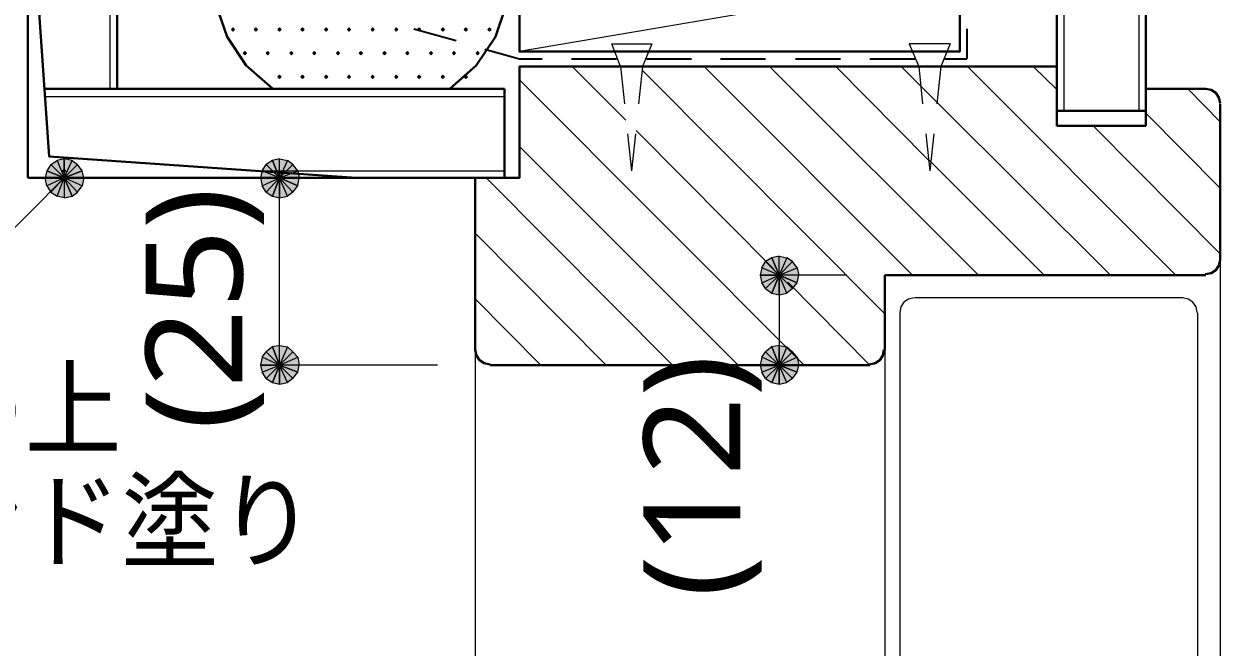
# Model space of a CAD drawing. Header units: millimetres. Extents: x 0 to 420, y 0 to 297.
# Drawn here: x 142.07 to 174.16, y 219.69 to 236.39 of the extents above; entities that cross this region are included whole.
import ezdxf
from ezdxf.enums import TextEntityAlignment as Align

# ---------------------------------------------------------------- set-up
doc = ezdxf.new("R2010")
doc.units = ezdxf.units.MM
doc.styles.add('kst32b', font='NotoSansJP-Variable.ttf')

msp = doc.modelspace()

# ---------------------------------------------------------------- hatches: boundary and pattern name
for points in [[(147.68, 236.283), (147.659, 236.262), (147.637, 236.241), (147.659, 236.22), (147.68, 236.199), (147.701, 236.22), (147.722, 236.241), (147.701, 236.262), (147.68, 236.283)], [(148.294, 236.283), (148.272, 236.262), (148.251, 236.241), (148.272, 236.22), (148.294, 236.199), (148.315, 236.22), (148.336, 236.241), (148.315, 236.262), (148.294, 236.283)], [(148.929, 236.283), (148.908, 236.262), (148.886, 236.241), (148.908, 236.22), (148.929, 236.199), (148.95, 236.22), (148.971, 236.241), (148.95, 236.262), (148.929, 236.283)], [(149.543, 236.283), (149.521, 236.262), (149.5, 236.241), (149.521, 236.22), (149.543, 236.199), (149.564, 236.22), (149.585, 236.241), (149.564, 236.262), (149.543, 236.283)], [(150.178, 236.283), (150.156, 236.262), (150.135, 236.241), (150.156, 236.22), (150.178, 236.199), (150.199, 236.22), (150.22, 236.241), (150.199, 236.262), (150.178, 236.283)], [(150.791, 236.283), (150.77, 236.262), (150.749, 236.241), (150.77, 236.22), (150.791, 236.199), (150.812, 236.22), (150.834, 236.241), (150.812, 236.262), (150.791, 236.283)], [(151.426, 236.283), (151.405, 236.262), (151.384, 236.241), (151.405, 236.22), (151.426, 236.199), (151.447, 236.22), (151.469, 236.241), (151.447, 236.262), (151.426, 236.283)], [(152.061, 236.283), (152.04, 236.262), (152.019, 236.241), (152.04, 236.22), (152.061, 236.199), (152.083, 236.22), (152.104, 236.241), (152.083, 236.262), (152.061, 236.283)], [(152.675, 236.283), (152.654, 236.262), (152.633, 236.241), (152.654, 236.22), (152.675, 236.199), (152.696, 236.22), (152.718, 236.241), (152.696, 236.262), (152.675, 236.283)], [(153.31, 236.283), (153.289, 236.262), (153.268, 236.241), (153.289, 236.22), (153.31, 236.199), (153.331, 236.22), (153.353, 236.241), (153.331, 236.262), (153.31, 236.283)], [(153.924, 236.283), (153.903, 236.262), (153.882, 236.241), (153.903, 236.22), (153.924, 236.199), (153.945, 236.22), (153.966, 236.241), (153.945, 236.262), (153.924, 236.283)], [(154.559, 236.283), (154.538, 236.262), (154.517, 236.241), (154.538, 236.22), (154.559, 236.199), (154.58, 236.22), (154.601, 236.241), (154.58, 236.262), (154.559, 236.283)], [(147.997, 235.648), (147.976, 235.627), (147.955, 235.606), (147.976, 235.585), (147.997, 235.564), (148.019, 235.585), (148.04, 235.606), (148.019, 235.627), (147.997, 235.648)], [(148.611, 235.648), (148.59, 235.627), (148.569, 235.606), (148.59, 235.585), (148.611, 235.564), (148.632, 235.585), (148.654, 235.606), (148.632, 235.627), (148.611, 235.648)], [(149.246, 235.648), (149.225, 235.627), (149.204, 235.606), (149.225, 235.585), (149.246, 235.564), (149.267, 235.585), (149.288, 235.606), (149.267, 235.627), (149.246, 235.648)], [(149.86, 235.648), (149.839, 235.627), (149.818, 235.606), (149.839, 235.585), (149.86, 235.564), (149.881, 235.585), (149.902, 235.606), (149.881, 235.627), (149.86, 235.648)], [(150.495, 235.648), (150.474, 235.627), (150.453, 235.606), (150.474, 235.585), (150.495, 235.564), (150.516, 235.585), (150.537, 235.606), (150.516, 235.627), (150.495, 235.648)], [(151.109, 235.648), (151.088, 235.627), (151.067, 235.606), (151.088, 235.585), (151.109, 235.564), (151.13, 235.585), (151.151, 235.606), (151.13, 235.627), (151.109, 235.648)], [(151.744, 235.648), (151.723, 235.627), (151.702, 235.606), (151.723, 235.585), (151.744, 235.564), (151.765, 235.585), (151.786, 235.606), (151.765, 235.627), (151.744, 235.648)], [(152.358, 235.648), (152.337, 235.627), (152.315, 235.606), (152.337, 235.585), (152.358, 235.564), (152.379, 235.585), (152.4, 235.606), (152.379, 235.627), (152.358, 235.648)], [(152.993, 235.648), (152.971, 235.627), (152.95, 235.606), (152.971, 235.585), (152.993, 235.564), (153.014, 235.585), (153.035, 235.606), (153.014, 235.627), (152.993, 235.648)], [(153.607, 235.648), (153.585, 235.627), (153.564, 235.606), (153.585, 235.585), (153.607, 235.564), (153.628, 235.585), (153.649, 235.606), (153.628, 235.627), (153.607, 235.648)], [(154.242, 235.648), (154.22, 235.627), (154.199, 235.606), (154.22, 235.585), (154.242, 235.564), (154.263, 235.585), (154.284, 235.606), (154.263, 235.627), (154.242, 235.648)], [(148.929, 235.013), (148.908, 234.992), (148.886, 234.971), (148.908, 234.95), (148.929, 234.929), (148.95, 234.95), (148.971, 234.971), (148.95, 234.992), (148.929, 235.013)], [(149.543, 235.013), (149.521, 234.992), (149.5, 234.971), (149.521, 234.95), (149.543, 234.929), (149.564, 234.95), (149.585, 234.971), (149.564, 234.992), (149.543, 235.013)], [(150.178, 235.013), (150.156, 234.992), (150.135, 234.971), (150.156, 234.95), (150.178, 234.929), (150.199, 234.95), (150.22, 234.971), (150.199, 234.992), (150.178, 235.013)], [(150.791, 235.013), (150.77, 234.992), (150.749, 234.971), (150.77, 234.95), (150.791, 234.929), (150.812, 234.95), (150.834, 234.971), (150.812, 234.992), (150.791, 235.013)], [(151.426, 235.013), (151.405, 234.992), (151.384, 234.971), (151.405, 234.95), (151.426, 234.929), (151.447, 234.95), (151.469, 234.971), (151.447, 234.992), (151.426, 235.013)], [(152.061, 235.013), (152.04, 234.992), (152.019, 234.971), (152.04, 234.95), (152.061, 234.929), (152.083, 234.95), (152.104, 234.971), (152.083, 234.992), (152.061, 235.013)], [(152.675, 235.013), (152.654, 234.992), (152.633, 234.971), (152.654, 234.95), (152.675, 234.929), (152.696, 234.95), (152.718, 234.971), (152.696, 234.992), (152.675, 235.013)], [(153.31, 235.013), (153.289, 234.992), (153.268, 234.971), (153.289, 234.95), (153.31, 234.929), (153.331, 234.95), (153.353, 234.971), (153.331, 234.992), (153.31, 235.013)], [(153.924, 235.013), (153.903, 234.992), (153.882, 234.971), (153.903, 234.95), (153.924, 234.929), (153.945, 234.95), (153.966, 234.971), (153.945, 234.992), (153.924, 235.013)], [(143.15, 232.495), (143.129, 232.473), (143.108, 232.452), (143.129, 232.431), (143.15, 232.41), (143.171, 232.431), (143.193, 232.452), (143.171, 232.473), (143.15, 232.495)], [(143.362, 231.775), (143.51, 231.881), (143.15, 232.262), (143.362, 231.775)], [(148.738, 231.775), (148.929, 231.733), (148.929, 232.262), (148.738, 231.775)], [(162.137, 229.171), (162.327, 229.129), (162.327, 229.658), (162.137, 229.171)], [(148.738, 226.78), (148.929, 226.737), (148.929, 227.245), (148.738, 226.78)], [(162.137, 226.78), (162.327, 226.737), (162.327, 227.245), (162.137, 226.78)]]:
    msp.add_hatch(color=7).paths.add_polyline_path(points)
h = msp.add_hatch(color=7)
h.paths.add_polyline_path([(143.15, 232.77), (142.96, 232.728), (143.15, 232.262), (143.15, 232.77)])
h.paths.add_polyline_path([(142.96, 232.728), (143.15, 232.262), (142.79, 232.622), (142.96, 232.728)])
h.paths.add_polyline_path([(143.15, 232.262), (142.79, 232.622), (142.685, 232.452), (143.15, 232.262)])
h = msp.add_hatch(color=7)
h.paths.add_polyline_path([(143.637, 232.452), (143.51, 232.622), (143.15, 232.262), (143.637, 232.452)])
h.paths.add_polyline_path([(143.51, 232.622), (143.15, 232.262), (143.362, 232.728), (143.51, 232.622)])
h.paths.add_polyline_path([(143.15, 232.262), (143.362, 232.728), (143.15, 232.77), (143.15, 232.262)])
h = msp.add_hatch(color=7)
h.paths.add_polyline_path([(148.738, 232.728), (148.569, 232.622), (148.929, 232.262), (148.738, 232.728)])
h.paths.add_polyline_path([(148.569, 232.622), (148.929, 232.262), (148.463, 232.452), (148.569, 232.622)])
h.paths.add_polyline_path([(148.929, 232.262), (148.463, 232.452), (148.421, 232.262), (148.929, 232.262)])
h = msp.add_hatch(color=7)
h.paths.add_polyline_path([(149.288, 232.622), (149.14, 232.728), (148.929, 232.262), (149.288, 232.622)])
h.paths.add_polyline_path([(149.14, 232.728), (148.929, 232.262), (148.929, 232.77), (149.14, 232.728)])
h.paths.add_polyline_path([(148.929, 232.262), (148.929, 232.77), (148.738, 232.728), (148.929, 232.262)])
h = msp.add_hatch(color=7)
h.paths.add_polyline_path([(142.685, 232.452), (142.642, 232.262), (143.15, 232.262), (142.685, 232.452)])
h.paths.add_polyline_path([(142.642, 232.262), (143.15, 232.262), (142.685, 232.05), (142.642, 232.262)])
h.paths.add_polyline_path([(143.15, 232.262), (142.685, 232.05), (142.79, 231.881), (143.15, 232.262)])
h = msp.add_hatch(color=7)
h.paths.add_polyline_path([(143.51, 231.881), (143.637, 232.05), (143.15, 232.262), (143.51, 231.881)])
h.paths.add_polyline_path([(143.637, 232.05), (143.15, 232.262), (143.679, 232.262), (143.637, 232.05)])
h.paths.add_polyline_path([(143.15, 232.262), (143.679, 232.262), (143.637, 232.452), (143.15, 232.262)])
h = msp.add_hatch(color=7)
h.paths.add_polyline_path([(149.416, 232.05), (149.458, 232.262), (148.929, 232.262), (149.416, 232.05)])
h.paths.add_polyline_path([(149.458, 232.262), (148.929, 232.262), (149.416, 232.452), (149.458, 232.262)])
h.paths.add_polyline_path([(148.929, 232.262), (149.416, 232.452), (149.288, 232.622), (148.929, 232.262)])
h = msp.add_hatch(color=7)
h.paths.add_polyline_path([(142.79, 231.881), (142.96, 231.775), (143.15, 232.262), (142.79, 231.881)])
h.paths.add_polyline_path([(142.96, 231.775), (143.15, 232.262), (143.15, 231.733), (142.96, 231.775)])
h.paths.add_polyline_path([(143.15, 232.262), (143.15, 231.733), (143.362, 231.775), (143.15, 232.262)])
h = msp.add_hatch(color=7)
h.paths.add_polyline_path([(148.421, 232.262), (148.463, 232.05), (148.929, 232.262), (148.421, 232.262)])
h.paths.add_polyline_path([(148.463, 232.05), (148.929, 232.262), (148.569, 231.881), (148.463, 232.05)])
h.paths.add_polyline_path([(148.929, 232.262), (148.569, 231.881), (148.738, 231.775), (148.929, 232.262)])
h = msp.add_hatch(color=7)
h.paths.add_polyline_path([(148.929, 231.733), (149.14, 231.775), (148.929, 232.262), (148.929, 231.733)])
h.paths.add_polyline_path([(149.14, 231.775), (148.929, 232.262), (149.288, 231.881), (149.14, 231.775)])
h.paths.add_polyline_path([(148.929, 232.262), (149.288, 231.881), (149.416, 232.05), (148.929, 232.262)])
h = msp.add_hatch(color=7)
h.paths.add_polyline_path([(162.137, 230.124), (161.967, 230.018), (162.327, 229.658), (162.137, 230.124)])
h.paths.add_polyline_path([(161.967, 230.018), (162.327, 229.658), (161.862, 229.849), (161.967, 230.018)])
h.paths.add_polyline_path([(162.327, 229.658), (161.862, 229.849), (161.819, 229.658), (162.327, 229.658)])
h = msp.add_hatch(color=7)
h.paths.add_polyline_path([(162.687, 230.018), (162.539, 230.124), (162.327, 229.658), (162.687, 230.018)])
h.paths.add_polyline_path([(162.539, 230.124), (162.327, 229.658), (162.327, 230.166), (162.539, 230.124)])
h.paths.add_polyline_path([(162.327, 229.658), (162.327, 230.166), (162.137, 230.124), (162.327, 229.658)])
h = msp.add_hatch(color=7)
h.paths.add_polyline_path([(162.814, 229.447), (162.856, 229.658), (162.327, 229.658), (162.814, 229.447)])
h.paths.add_polyline_path([(162.856, 229.658), (162.327, 229.658), (162.814, 229.849), (162.856, 229.658)])
h.paths.add_polyline_path([(162.327, 229.658), (162.814, 229.849), (162.687, 230.018), (162.327, 229.658)])
h = msp.add_hatch(color=7)
h.paths.add_polyline_path([(161.819, 229.658), (161.862, 229.447), (162.327, 229.658), (161.819, 229.658)])
h.paths.add_polyline_path([(161.862, 229.447), (162.327, 229.658), (161.967, 229.298), (161.862, 229.447)])
h.paths.add_polyline_path([(162.327, 229.658), (161.967, 229.298), (162.137, 229.171), (162.327, 229.658)])
h = msp.add_hatch(color=7)
h.paths.add_polyline_path([(162.327, 229.129), (162.539, 229.171), (162.327, 229.658), (162.327, 229.129)])
h.paths.add_polyline_path([(162.539, 229.171), (162.327, 229.658), (162.687, 229.298), (162.539, 229.171)])
h.paths.add_polyline_path([(162.327, 229.658), (162.687, 229.298), (162.814, 229.447), (162.327, 229.658)])
h = msp.add_hatch(color=7)
h.paths.add_polyline_path([(148.738, 227.732), (148.569, 227.605), (148.929, 227.245), (148.738, 227.732)])
h.paths.add_polyline_path([(148.569, 227.605), (148.929, 227.245), (148.463, 227.457), (148.569, 227.605)])
h.paths.add_polyline_path([(148.929, 227.245), (148.463, 227.457), (148.421, 227.245), (148.929, 227.245)])
h = msp.add_hatch(color=7)
h.paths.add_polyline_path([(149.288, 227.605), (149.14, 227.732), (148.929, 227.245), (149.288, 227.605)])
h.paths.add_polyline_path([(149.14, 227.732), (148.929, 227.245), (148.929, 227.774), (149.14, 227.732)])
h.paths.add_polyline_path([(148.929, 227.245), (148.929, 227.774), (148.738, 227.732), (148.929, 227.245)])
h = msp.add_hatch(color=7)
h.paths.add_polyline_path([(149.416, 227.055), (149.458, 227.245), (148.929, 227.245), (149.416, 227.055)])
h.paths.add_polyline_path([(149.458, 227.245), (148.929, 227.245), (149.416, 227.457), (149.458, 227.245)])
h.paths.add_polyline_path([(148.929, 227.245), (149.416, 227.457), (149.288, 227.605), (148.929, 227.245)])
h = msp.add_hatch(color=7)
h.paths.add_polyline_path([(162.137, 227.732), (161.967, 227.605), (162.327, 227.245), (162.137, 227.732)])
h.paths.add_polyline_path([(161.967, 227.605), (162.327, 227.245), (161.862, 227.457), (161.967, 227.605)])
h.paths.add_polyline_path([(162.327, 227.245), (161.862, 227.457), (161.819, 227.245), (162.327, 227.245)])
h = msp.add_hatch(color=7)
h.paths.add_polyline_path([(162.687, 227.605), (162.539, 227.732), (162.327, 227.245), (162.687, 227.605)])
h.paths.add_polyline_path([(162.539, 227.732), (162.327, 227.245), (162.327, 227.774), (162.539, 227.732)])
h.paths.add_polyline_path([(162.327, 227.245), (162.327, 227.774), (162.137, 227.732), (162.327, 227.245)])
h = msp.add_hatch(color=7)
h.paths.add_polyline_path([(162.814, 227.055), (162.856, 227.245), (162.327, 227.245), (162.814, 227.055)])
h.paths.add_polyline_path([(162.856, 227.245), (162.327, 227.245), (162.814, 227.457), (162.856, 227.245)])
h.paths.add_polyline_path([(162.327, 227.245), (162.814, 227.457), (162.687, 227.605), (162.327, 227.245)])
h = msp.add_hatch(color=7)
h.paths.add_polyline_path([(148.421, 227.245), (148.463, 227.055), (148.929, 227.245), (148.421, 227.245)])
h.paths.add_polyline_path([(148.463, 227.055), (148.929, 227.245), (148.569, 226.886), (148.463, 227.055)])
h.paths.add_polyline_path([(148.929, 227.245), (148.569, 226.886), (148.738, 226.78), (148.929, 227.245)])
h = msp.add_hatch(color=7)
h.paths.add_polyline_path([(148.929, 226.737), (149.14, 226.78), (148.929, 227.245), (148.929, 226.737)])
h.paths.add_polyline_path([(149.14, 226.78), (148.929, 227.245), (149.288, 226.886), (149.14, 226.78)])
h.paths.add_polyline_path([(148.929, 227.245), (149.288, 226.886), (149.416, 227.055), (148.929, 227.245)])
h = msp.add_hatch(color=7)
h.paths.add_polyline_path([(161.819, 227.245), (161.862, 227.055), (162.327, 227.245), (161.819, 227.245)])
h.paths.add_polyline_path([(161.862, 227.055), (162.327, 227.245), (161.967, 226.886), (161.862, 227.055)])
h.paths.add_polyline_path([(162.327, 227.245), (161.967, 226.886), (162.137, 226.78), (162.327, 227.245)])
h = msp.add_hatch(color=7)
h.paths.add_polyline_path([(162.327, 226.737), (162.539, 226.78), (162.327, 227.245), (162.327, 226.737)])
h.paths.add_polyline_path([(162.539, 226.78), (162.327, 227.245), (162.687, 226.886), (162.539, 226.78)])
h.paths.add_polyline_path([(162.327, 227.245), (162.687, 226.886), (162.814, 227.055), (162.327, 227.245)])

# ---------------------------------------------------------------- linework, layer by layer
at = {"lineweight": 30}
for points in [[(142.177, 262.869), (142.177, 232.262)], [(144.568, 262.869), (144.568, 234.654)], [(169.778, 262.869), (169.778, 235.246)], [(172.17, 262.869), (172.17, 234.654)], [(142.177, 241.067), (142.748, 232.833), (150.982, 232.262)], [(147.158, 237.853), (147.222, 236.918), (147.521, 236.046), (148.033, 235.279), (148.737, 234.661)], [(153.502, 234.661), (154.206, 235.279), (154.718, 236.046), (155.017, 236.918), (155.081, 237.853)], [(154.961, 232.262), (155.363, 232.262), (155.363, 235.246), (169.778, 235.246)], [(169.778, 233.659), (169.778, 235.246)], [(142.621, 234.654), (154.961, 234.654)], [(154.961, 234.654), (154.961, 232.262)], [(172.17, 234.654), (173.778, 234.654)], [(172.17, 234.654), (172.17, 233.659)], [(174.159, 234.262), (174.129, 234.415), (174.045, 234.539), (173.92, 234.623), (173.768, 234.654)], [(174.159, 234.251), (174.159, 230.061)], [(169.778, 234.061), (172.17, 234.061)], [(169.778, 233.659), (172.17, 233.659)], [(142.177, 232.262), (154.961, 232.262)], [(154.178, 232.262), (154.178, 227.647)], [(173.768, 229.679), (173.92, 229.71), (174.045, 229.794), (174.129, 229.919), (174.159, 230.071)], [(165.163, 229.658), (165.163, 227.647)], [(165.163, 229.658), (173.778, 229.658)], [(154.178, 227.658), (154.209, 227.506), (154.293, 227.381), (154.417, 227.297), (154.57, 227.266)], [(164.751, 227.266), (164.903, 227.297), (165.028, 227.381), (165.112, 227.506), (165.142, 227.658)], [(154.58, 227.245), (164.761, 227.245)]]:
    msp.add_lwpolyline(points, dxfattribs=at)
at = {"lineweight": 13}
for points in [[(144.378, 262.869), (144.378, 234.654)], [(169.968, 262.869), (169.968, 234.061)], [(171.979, 262.869), (171.979, 234.061)], [(167.174, 237.659), (155.363, 235.648)], [(158.073, 235.246), (157.84, 235.86), (158.919, 235.86), (158.665, 235.246), (158.56, 234.251)], [(166.92, 235.86), (165.82, 235.86), (166.074, 235.246)], [(166.92, 235.86), (166.666, 235.246)], [(158.221, 233.807), (156.782, 235.246)], [(158.073, 235.246), (158.179, 234.251)], [(165.904, 229.658), (160.316, 235.246)], [(167.682, 229.658), (162.073, 235.246)], [(169.439, 229.658), (166.391, 232.706), (166.328, 232.749), (163.851, 235.246)], [(171.217, 229.658), (166.561, 234.294), (166.116, 234.738), (165.608, 235.246)], [(166.074, 235.246), (166.179, 234.251)], [(166.666, 235.246), (166.561, 234.251)], [(172.974, 229.658), (167.386, 235.246)], [(169.778, 234.632), (169.143, 235.246)], [(165.163, 228.621), (158.665, 235.14)], [(163.004, 227.245), (155.363, 234.887)], [(174.159, 233.765), (173.292, 234.654)], [(142.642, 234.442), (154.961, 234.442)], [(174.159, 231.987), (172.17, 233.997)], [(174.159, 230.23), (170.752, 233.659)], [(158.263, 233.447), (158.369, 232.452)], [(158.475, 233.447), (158.369, 232.452)], [(162.179, 229.828), (158.496, 233.532)], [(166.264, 233.447), (166.37, 232.452)], [(166.476, 233.447), (166.37, 232.452)], [(161.227, 227.245), (155.363, 233.108)], [(148.188, 232.452), (154.961, 232.452)], [(143.15, 232.262), (138.515, 227.605)], [(148.929, 227.245), (148.929, 232.262)], [(159.47, 227.245), (154.474, 232.262)], [(157.692, 227.245), (154.178, 230.78)], [(174.159, 230.061), (174.159, 195.665)], [(164.147, 229.658), (162.327, 229.658)], [(162.327, 229.658), (162.327, 227.245)], [(164.761, 227.245), (162.56, 229.468)], [(155.935, 227.245), (154.178, 229.023)], [(165.957, 229.044), (165.805, 229.014), (165.68, 228.93), (165.596, 228.805), (165.566, 228.653)], [(173.164, 229.045), (165.968, 229.045)], [(173.546, 228.653), (173.515, 228.805), (173.431, 228.93), (173.306, 229.014), (173.154, 229.044)], [(165.566, 228.642), (165.566, 195.665)], [(173.567, 195.665), (173.567, 228.642)], [(154.178, 227.647), (154.178, 195.665)], [(165.163, 227.647), (165.163, 195.665)], [(153.162, 227.245), (148.929, 227.245)]]:
    msp.add_lwpolyline(points, dxfattribs=at)
at = {"lineweight": 30}
msp.add_lwpolyline([(167.174, 237.659), (155.363, 237.659), (155.363, 235.648), (167.174, 235.648)], close=True, dxfattribs=at)
at = {"lineweight": 0}
for points in [[(147.68, 236.283), (147.659, 236.262), (147.637, 236.241), (147.659, 236.22), (147.68, 236.199), (147.701, 236.22), (147.722, 236.241), (147.701, 236.262)], [(148.294, 236.283), (148.272, 236.262), (148.251, 236.241), (148.272, 236.22), (148.294, 236.199), (148.315, 236.22), (148.336, 236.241), (148.315, 236.262)], [(148.929, 236.283), (148.908, 236.262), (148.886, 236.241), (148.908, 236.22), (148.929, 236.199), (148.95, 236.22), (148.971, 236.241), (148.95, 236.262)], [(149.543, 236.283), (149.521, 236.262), (149.5, 236.241), (149.521, 236.22), (149.543, 236.199), (149.564, 236.22), (149.585, 236.241), (149.564, 236.262)], [(150.178, 236.283), (150.156, 236.262), (150.135, 236.241), (150.156, 236.22), (150.178, 236.199), (150.199, 236.22), (150.22, 236.241), (150.199, 236.262)], [(150.791, 236.283), (150.77, 236.262), (150.749, 236.241), (150.77, 236.22), (150.791, 236.199), (150.812, 236.22), (150.834, 236.241), (150.812, 236.262)], [(151.426, 236.283), (151.405, 236.262), (151.384, 236.241), (151.405, 236.22), (151.426, 236.199), (151.447, 236.22), (151.469, 236.241), (151.447, 236.262)], [(152.061, 236.283), (152.04, 236.262), (152.019, 236.241), (152.04, 236.22), (152.061, 236.199), (152.083, 236.22), (152.104, 236.241), (152.083, 236.262)], [(152.675, 236.283), (152.654, 236.262), (152.633, 236.241), (152.654, 236.22), (152.675, 236.199), (152.696, 236.22), (152.718, 236.241), (152.696, 236.262)], [(153.31, 236.283), (153.289, 236.262), (153.268, 236.241), (153.289, 236.22), (153.31, 236.199), (153.331, 236.22), (153.353, 236.241), (153.331, 236.262)], [(153.924, 236.283), (153.903, 236.262), (153.882, 236.241), (153.903, 236.22), (153.924, 236.199), (153.945, 236.22), (153.966, 236.241), (153.945, 236.262)], [(154.559, 236.283), (154.538, 236.262), (154.517, 236.241), (154.538, 236.22), (154.559, 236.199), (154.58, 236.22), (154.601, 236.241), (154.58, 236.262)], [(147.997, 235.648), (147.976, 235.627), (147.955, 235.606), (147.976, 235.585), (147.997, 235.564), (148.019, 235.585), (148.04, 235.606), (148.019, 235.627)], [(148.611, 235.648), (148.59, 235.627), (148.569, 235.606), (148.59, 235.585), (148.611, 235.564), (148.632, 235.585), (148.654, 235.606), (148.632, 235.627)], [(149.246, 235.648), (149.225, 235.627), (149.204, 235.606), (149.225, 235.585), (149.246, 235.564), (149.267, 235.585), (149.288, 235.606), (149.267, 235.627)], [(149.86, 235.648), (149.839, 235.627), (149.818, 235.606), (149.839, 235.585), (149.86, 235.564), (149.881, 235.585), (149.902, 235.606), (149.881, 235.627)], [(150.495, 235.648), (150.474, 235.627), (150.453, 235.606), (150.474, 235.585), (150.495, 235.564), (150.516, 235.585), (150.537, 235.606), (150.516, 235.627)], [(151.109, 235.648), (151.088, 235.627), (151.067, 235.606), (151.088, 235.585), (151.109, 235.564), (151.13, 235.585), (151.151, 235.606), (151.13, 235.627)], [(151.744, 235.648), (151.723, 235.627), (151.702, 235.606), (151.723, 235.585), (151.744, 235.564), (151.765, 235.585), (151.786, 235.606), (151.765, 235.627)], [(152.358, 235.648), (152.337, 235.627), (152.315, 235.606), (152.337, 235.585), (152.358, 235.564), (152.379, 235.585), (152.4, 235.606), (152.379, 235.627)], [(152.993, 235.648), (152.971, 235.627), (152.95, 235.606), (152.971, 235.585), (152.993, 235.564), (153.014, 235.585), (153.035, 235.606), (153.014, 235.627)], [(153.607, 235.648), (153.585, 235.627), (153.564, 235.606), (153.585, 235.585), (153.607, 235.564), (153.628, 235.585), (153.649, 235.606), (153.628, 235.627)], [(154.242, 235.648), (154.22, 235.627), (154.199, 235.606), (154.22, 235.585), (154.242, 235.564), (154.263, 235.585), (154.284, 235.606), (154.263, 235.627)], [(148.929, 235.013), (148.908, 234.992), (148.886, 234.971), (148.908, 234.95), (148.929, 234.929), (148.95, 234.95), (148.971, 234.971), (148.95, 234.992)], [(149.543, 235.013), (149.521, 234.992), (149.5, 234.971), (149.521, 234.95), (149.543, 234.929), (149.564, 234.95), (149.585, 234.971), (149.564, 234.992)], [(150.178, 235.013), (150.156, 234.992), (150.135, 234.971), (150.156, 234.95), (150.178, 234.929), (150.199, 234.95), (150.22, 234.971), (150.199, 234.992)], [(150.791, 235.013), (150.77, 234.992), (150.749, 234.971), (150.77, 234.95), (150.791, 234.929), (150.812, 234.95), (150.834, 234.971), (150.812, 234.992)], [(151.426, 235.013), (151.405, 234.992), (151.384, 234.971), (151.405, 234.95), (151.426, 234.929), (151.447, 234.95), (151.469, 234.971), (151.447, 234.992)], [(152.061, 235.013), (152.04, 234.992), (152.019, 234.971), (152.04, 234.95), (152.061, 234.929), (152.083, 234.95), (152.104, 234.971), (152.083, 234.992)], [(152.675, 235.013), (152.654, 234.992), (152.633, 234.971), (152.654, 234.95), (152.675, 234.929), (152.696, 234.95), (152.718, 234.971), (152.696, 234.992)], [(153.31, 235.013), (153.289, 234.992), (153.268, 234.971), (153.289, 234.95), (153.31, 234.929), (153.331, 234.95), (153.353, 234.971), (153.331, 234.992)], [(153.924, 235.013), (153.903, 234.992), (153.882, 234.971), (153.903, 234.95), (153.924, 234.929), (153.945, 234.95), (153.966, 234.971), (153.945, 234.992)], [(142.96, 232.728), (143.15, 232.262), (142.79, 232.622)], [(143.15, 232.77), (142.96, 232.728), (143.15, 232.262)], [(143.15, 232.262), (143.362, 232.728), (143.15, 232.77)], [(143.51, 232.622), (143.15, 232.262), (143.362, 232.728)], [(148.738, 232.728), (148.569, 232.622), (148.929, 232.262)], [(148.929, 232.262), (148.929, 232.77), (148.738, 232.728)], [(149.14, 232.728), (148.929, 232.262), (148.929, 232.77)], [(149.288, 232.622), (149.14, 232.728), (148.929, 232.262)], [(142.685, 232.452), (142.642, 232.262), (143.15, 232.262)], [(143.15, 232.262), (142.79, 232.622), (142.685, 232.452)], [(143.15, 232.495), (143.129, 232.473), (143.108, 232.452), (143.129, 232.431), (143.15, 232.41), (143.171, 232.431), (143.193, 232.452), (143.171, 232.473)], [(143.637, 232.452), (143.51, 232.622), (143.15, 232.262)], [(143.15, 232.262), (143.679, 232.262), (143.637, 232.452)], [(148.929, 232.262), (148.463, 232.452), (148.421, 232.262)], [(148.569, 232.622), (148.929, 232.262), (148.463, 232.452)], [(148.929, 232.262), (149.416, 232.452), (149.288, 232.622)], [(149.458, 232.262), (148.929, 232.262), (149.416, 232.452)], [(142.642, 232.262), (143.15, 232.262), (142.685, 232.05)], [(143.15, 232.262), (142.685, 232.05), (142.79, 231.881)], [(142.79, 231.881), (142.96, 231.775), (143.15, 232.262)], [(142.96, 231.775), (143.15, 232.262), (143.15, 231.733)], [(143.51, 231.881), (143.637, 232.05), (143.15, 232.262)], [(143.637, 232.05), (143.15, 232.262), (143.679, 232.262)], [(143.15, 232.262), (143.15, 231.733), (143.362, 231.775)], [(143.362, 231.775), (143.51, 231.881), (143.15, 232.262)], [(148.421, 232.262), (148.463, 232.05), (148.929, 232.262)], [(148.463, 232.05), (148.929, 232.262), (148.569, 231.881)], [(148.929, 232.262), (148.569, 231.881), (148.738, 231.775)], [(148.738, 231.775), (148.929, 231.733), (148.929, 232.262)], [(148.929, 231.733), (149.14, 231.775), (148.929, 232.262)], [(149.14, 231.775), (148.929, 232.262), (149.288, 231.881)], [(148.929, 232.262), (149.288, 231.881), (149.416, 232.05)], [(149.416, 232.05), (149.458, 232.262), (148.929, 232.262)], [(162.137, 230.124), (161.967, 230.018), (162.327, 229.658)], [(162.327, 229.658), (162.327, 230.166), (162.137, 230.124)], [(162.539, 230.124), (162.327, 229.658), (162.327, 230.166)], [(162.687, 230.018), (162.539, 230.124), (162.327, 229.658)], [(162.327, 229.658), (161.862, 229.849), (161.819, 229.658)], [(161.967, 230.018), (162.327, 229.658), (161.862, 229.849)], [(162.327, 229.658), (162.814, 229.849), (162.687, 230.018)], [(162.856, 229.658), (162.327, 229.658), (162.814, 229.849)], [(161.819, 229.658), (161.862, 229.447), (162.327, 229.658)], [(161.862, 229.447), (162.327, 229.658), (161.967, 229.298)], [(162.327, 229.658), (161.967, 229.298), (162.137, 229.171)], [(162.137, 229.171), (162.327, 229.129), (162.327, 229.658)], [(162.327, 229.129), (162.539, 229.171), (162.327, 229.658)], [(162.539, 229.171), (162.327, 229.658), (162.687, 229.298)], [(162.327, 229.658), (162.687, 229.298), (162.814, 229.447)], [(162.814, 229.447), (162.856, 229.658), (162.327, 229.658)], [(148.569, 227.605), (148.929, 227.245), (148.463, 227.457)], [(148.738, 227.732), (148.569, 227.605), (148.929, 227.245)], [(148.929, 227.245), (148.929, 227.774), (148.738, 227.732)], [(149.14, 227.732), (148.929, 227.245), (148.929, 227.774)], [(149.288, 227.605), (149.14, 227.732), (148.929, 227.245)], [(148.929, 227.245), (149.416, 227.457), (149.288, 227.605)], [(161.967, 227.605), (162.327, 227.245), (161.862, 227.457)], [(162.137, 227.732), (161.967, 227.605), (162.327, 227.245)], [(162.327, 227.245), (162.327, 227.774), (162.137, 227.732)], [(162.539, 227.732), (162.327, 227.245), (162.327, 227.774)], [(162.687, 227.605), (162.539, 227.732), (162.327, 227.245)], [(162.327, 227.245), (162.814, 227.457), (162.687, 227.605)], [(148.929, 227.245), (148.463, 227.457), (148.421, 227.245)], [(148.421, 227.245), (148.463, 227.055), (148.929, 227.245)], [(148.463, 227.055), (148.929, 227.245), (148.569, 226.886)], [(148.929, 227.245), (148.569, 226.886), (148.738, 226.78)], [(148.738, 226.78), (148.929, 226.737), (148.929, 227.245)], [(149.458, 227.245), (148.929, 227.245), (149.416, 227.457)], [(148.929, 226.737), (149.14, 226.78), (148.929, 227.245)], [(149.14, 226.78), (148.929, 227.245), (149.288, 226.886)], [(148.929, 227.245), (149.288, 226.886), (149.416, 227.055)], [(149.416, 227.055), (149.458, 227.245), (148.929, 227.245)], [(162.327, 227.245), (161.862, 227.457), (161.819, 227.245)], [(161.819, 227.245), (161.862, 227.055), (162.327, 227.245)], [(161.862, 227.055), (162.327, 227.245), (161.967, 226.886)], [(162.327, 227.245), (161.967, 226.886), (162.137, 226.78)], [(162.137, 226.78), (162.327, 226.737), (162.327, 227.245)], [(162.856, 227.245), (162.327, 227.245), (162.814, 227.457)], [(162.327, 226.737), (162.539, 226.78), (162.327, 227.245)], [(162.539, 226.78), (162.327, 227.245), (162.687, 226.886)], [(162.327, 227.245), (162.687, 226.886), (162.814, 227.055)], [(162.814, 227.055), (162.856, 227.245), (162.327, 227.245)]]:
    msp.add_lwpolyline(points, close=True, dxfattribs=at)
at = {"lineweight": 25}
for points in [[(152.527, 236.262), (153.67, 235.945)], [(167.365, 236.262), (167.365, 235.458)], [(154.432, 235.712), (155.363, 235.458)], [(155.363, 235.458), (155.977, 235.458)], [(156.76, 235.458), (157.967, 235.458)], [(158.771, 235.458), (159.978, 235.458)], [(160.761, 235.458), (161.967, 235.458)], [(162.772, 235.458), (163.978, 235.458)], [(164.761, 235.458), (165.968, 235.458)], [(166.772, 235.458), (167.365, 235.458)]]:
    msp.add_lwpolyline(points, dxfattribs=at)

# ---------------------------------------------------------------- texts
at = {"style": 'kst32b'}
for s, height, p, p2 in [('(25)', 2.5989, (147.934, 225.51), (147.934, 232.007)), ('コーナー保護金物等の上', 2.07913, (116.099, 225.044), (144.687, 225.044)), ('(12)', 2.5989, (161.29, 221.022), (161.29, 227.52)), ('ジョイントコンパウンド塗り', 2.07913, (116.099, 222.038), (149.885, 222.038))]:
    msp.add_text(s, height=height, dxfattribs=at).set_placement(p, p2, align=Align.FIT)

doc.saveas('drawing.dxf')
